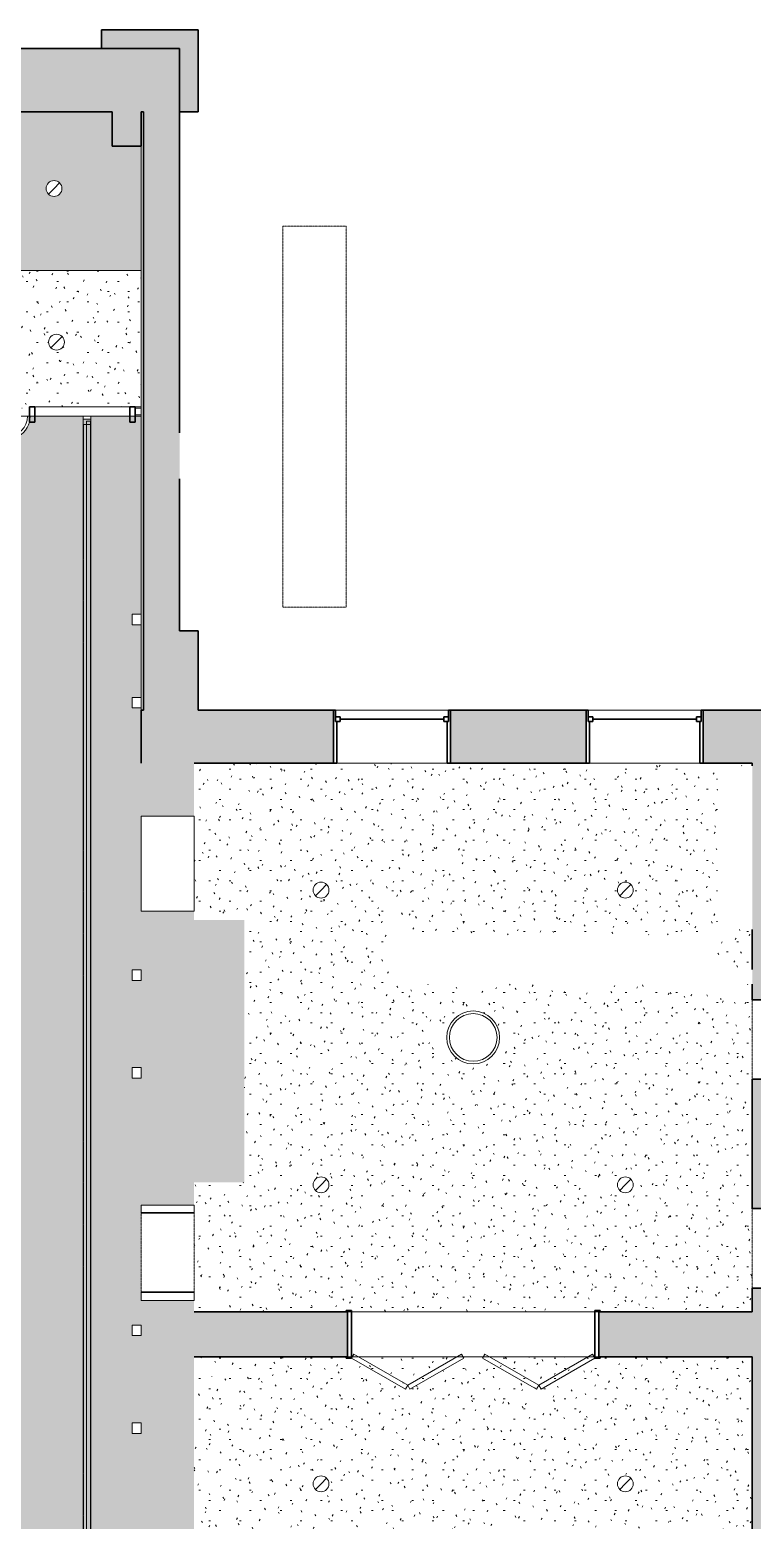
# Model space of a CAD drawing. Header units: inches. Extents: x -1041 to 1507, y -3558 to 870.
# Drawn here: x -632 to -359, y 257 to 821 of the extents above; entities that cross this region are included whole.
import ezdxf

# ---------------------------------------------------------------- set-up
doc = ezdxf.new("R2010")
doc.units = ezdxf.units.IN
doc.header["$MEASUREMENT"] = 0
for name, pattern in [('Dash', [0.25, 0.125, -0.125]), ('Overhead', [0.15625, 0.09375, -0.0625]), ('Overhead 1_16_', [0.101562, 0.0625, -0.039062])]:
    doc.linetypes.add(name, pattern=pattern)
for name, color, linetype, lineweight in [('A-CLNG', 13, 'Continuous', 18), ('A-CLNG-PATT', 13, 'Continuous', 18), ('A-DETL-GENF', 92, 'Continuous', 18), ('A-DETL-MEDM', 33, 'Continuous', 18), ('A-DOOR', 31, 'Continuous', 18), ('A-DOOR-FRAM', 31, 'Continuous', 30), ('A-GLAZ', 151, 'Continuous', 18), ('A-WALL', 113, 'Continuous', 18), ('A-WALL-PATT', 111, 'Continuous', 18), ('E-LITE-EQPM', 33, 'Continuous', 9), ('E-LITE-EQPM-HDLN', 30, 'Dash', 9), ('I-WALL', 2, 'Continuous', 18), ('S-STRS-MBND', 31, 'Continuous', 18)]:
    doc.layers.add(name, color=color, linetype=linetype, lineweight=lineweight)
pattern_1 = [(0, (0, 0), (15.36, 3.84), [0.634, -10.886, 0.634, -10.886, -61.44]), (0, (0, 0), (15.36, 3.84), [-23.04, 0.634, -22.406, 0.634, -10.886, -26.88]), (0, (0, 0), (15.36, 3.84), [-57.6, 0.634, -7.046, 0.634, -18.566]), (120, (5.76, 1.92), (-11.005538, 11.38215), [0.634, -10.886, 0.634, -10.886, -61.44]), (120, (5.76, 1.92), (-11.005538, 11.38215), [-23.04, 0.634, -22.406, 0.634, -10.886, -26.88]), (120, (5.76, 1.92), (-11.005538, 11.38215), [-57.6, 0.634, -7.046, 0.634, -18.566]), (240, (7.68, 9.6), (-4.354462, -15.22215), [0.634, -10.886, 0.634, -10.886, -61.44]), (240, (7.68, 9.6), (-4.354462, -15.22215), [-23.04, 0.634, -22.406, 0.634, -10.886, -26.88]), (240, (7.68, 9.6), (-4.354462, -15.22215), [-57.6, 0.634, -7.046, 0.634, -18.566])]

# ---------------------------------------------------------------- blocks, each defined once
blk = doc.blocks.new('Double Hung - side window 4_ X 6_ 3_ H 2-6124000-1st Floor RCP')
at = {"layer": 'A-GLAZ', "color": 8, "lineweight": 30}
for p, q in [((-22.12, 10), (-21.37, 10)), ((-21.37, 5.75), (-21.37, 10)), ((-21.37, 7.5), (-21.37, 5.75)), ((-21.37, 7.5), (-19.62, 7.5)), ((-21.37, 5.75), (-19.62, 5.75)), ((-21.37, 5.75), (-20.87, 5.75)), ((-20.87, -10), (-20.87, 5.75)), ((-19.62, 7.5), (-19.62, 5.75)), ((-19.62, 6.62), (19.62, 6.62)), ((19.62, 7.5), (19.62, 5.75)), ((21.37, 7.5), (19.62, 7.5)), ((21.37, 5.75), (19.62, 5.75)), ((20.87, 5.75), (21.37, 5.75)), ((20.87, 5.75), (20.87, -10)), ((21.37, 5.75), (21.37, 10)), ((22.12, 10), (21.37, 10)), ((21.37, 7.5), (21.37, 5.75)), ((-20.87, -10), (-22.12, -10)), ((20.87, -10), (22.12, -10))]:
    blk.add_line(p, q, dxfattribs=at)
blk = doc.blocks.new('Door-Opening - D10 2_6_ X 6_10_-8256707-1st Floor RCP')
at = {"layer": 'A-DETL-GENF', "linetype": 'Overhead', "lineweight": 9}
for p, q in [((14.68, 7), (-15.32, 7)), ((-15.32, -7), (14.68, -7))]:
    blk.add_line(p, q, dxfattribs=at)
at = {"layer": 'A-DETL-MEDM', "lineweight": 30}
for p, q in [((-15.32, 7), (-15.32, -7)), ((14.68, -7), (14.68, 7))]:
    blk.add_line(p, q, dxfattribs=at)
blk = doc.blocks.new('Double Hung - side window 4_ X 6_ 3_ H 2-6972674-1st Floor RCP')
at = {"layer": 'A-GLAZ', "color": 8, "lineweight": 30}
for p, q in [((-20.87, 10), (-22.12, 10)), ((-20.87, 10), (-20.87, -5.75)), ((20.87, 10), (22.12, 10)), ((20.87, -5.75), (20.87, 10)), ((-22.12, -10), (-21.37, -10)), ((-21.37, -5.75), (-19.62, -5.75)), ((-21.37, -7.5), (-21.37, -5.75)), ((-21.37, -5.75), (-20.87, -5.75)), ((-21.37, -5.75), (-21.37, -10)), ((-21.37, -7.5), (-19.62, -7.5)), ((-19.62, -7.5), (-19.62, -5.75)), ((-19.62, -6.62), (19.62, -6.62)), ((19.62, -7.5), (19.62, -5.75)), ((21.37, -5.75), (19.62, -5.75)), ((21.37, -7.5), (19.62, -7.5)), ((20.87, -5.75), (21.37, -5.75)), ((21.37, -7.5), (21.37, -5.75)), ((21.37, -5.75), (21.37, -10)), ((22.12, -10), (21.37, -10))]:
    blk.add_line(p, q, dxfattribs=at)
blk = doc.blocks.new('Single Flush - D1 3_ X 8_-8252943-1st Floor RCP')
at = {"layer": 'A-DOOR-FRAM'}
for p, q in [((-20, -4), (-20, 1.75)), ((-20, 1.75), (-18, 1.75)), ((-18, -4), (-18, 1.75)), ((18.000004, -4), (18.000004, 1.75)), ((18.000004, 1.75), (20.000004, 1.75)), ((20.000004, -4), (20.000004, 1.75)), ((-20, -4), (-18, -4)), ((18.000004, -4), (20.000004, -4))]:
    blk.add_line(p, q, dxfattribs=at)
blk = doc.blocks.new('Door-Opening - 2_ 6_ W 82_ H 2-8246554-1st Floor RCP')
at = {"layer": 'A-DETL-GENF', "linetype": 'Overhead', "lineweight": 9}
for p, q in [((14.68, 10), (-15.32, 10)), ((-15.32, -10), (14.68, -10))]:
    blk.add_line(p, q, dxfattribs=at)
at = {"layer": 'A-DETL-MEDM', "lineweight": 30}
for p, q in [((-15.32, 10), (-15.32, -10)), ((14.68, -10), (14.68, 10))]:
    blk.add_line(p, q, dxfattribs=at)
blk = doc.blocks.new('Bifold_4 panel w Frame - Int-PB-F-WDMF-72_ x 84_ 3-8246497-1st Floor RCP')
at = {"layer": 'A-DOOR'}
for p, q in [((-46, 9), (-25.66, 20.75)), ((-45.13, 7.48), (-24.78, 19.23)), ((-24.78, 19.23), (-25.66, 20.75)), ((-24.78, 19.23), (-23.91, 20.75)), ((-4.44, 7.48), (-24.78, 19.23)), ((-3.56, 9), (-23.91, 20.75)), ((3.56, 9), (23.91, 20.75)), ((4.44, 7.48), (24.78, 19.23)), ((24.78, 19.23), (23.91, 20.75)), ((24.78, 19.23), (25.66, 20.75)), ((45.12, 7.48), (24.78, 19.23)), ((46, 9), (25.66, 20.75)), ((-46, 9), (-45.13, 7.48)), ((-3.56, 9), (-4.44, 7.48)), ((3.56, 9), (4.44, 7.48)), ((46, 9), (45.12, 7.48))]:
    blk.add_line(p, q, dxfattribs=at)
at = {"layer": 'A-DOOR-FRAM', "color": 8}
for p, q in [((-48, 9), (-46, 9)), ((-48, 9), (-48, 8.5)), ((-48, 8.5), (-47.5, 8.5)), ((-47.5, -8.5), (-47.5, 8.5)), ((-46, -9), (-46, 9)), ((46, -9), (46, 9)), ((46, 9), (48, 9)), ((47.5, 8.5), (48, 8.5)), ((47.5, -8.5), (47.5, 8.5)), ((48, 9), (48, 8.5)), ((-48, -8.5), (-47.5, -8.5)), ((-48, -9), (-48, -8.5)), ((-48, -9), (-46, -9)), ((46, -9), (48, -9)), ((47.5, -8.5), (48, -8.5)), ((48, -9), (48, -8.5))]:
    blk.add_line(p, q, dxfattribs=at)
blk = doc.blocks.new('Sconce Light - Uplight - LIGHT W ROOM NUMBER-8192796-1st Floor RCP')
at = {"layer": 'E-LITE-EQPM'}
blk.add_line((-8.71, 1.75), (8.71, 1.75), dxfattribs=at)
for radius, start in [(8.71, 360), (7.71, 0), (2.68, 0)]:
    blk.add_arc((0, 1.75), radius, start, 180, dxfattribs=at)
blk = doc.blocks.new('Lighting-Linear-Cove-Cooper-Ametrix-LC32-LED1 - Lighting-Linear-Cove-Cooper-Ametrix-LC32-LED 53_ 1_-7137665-1st Floor RCP')
at = {"layer": 'E-LITE-EQPM'}
for p, q in [((-318.5, -1.37), (-318.5, 0.16)), ((-318.5, 0.16), (311.8, 0.16)), ((311.8, -1.37), (-318.5, -1.37))]:
    blk.add_line(p, q, dxfattribs=at)
at = {"layer": 'E-LITE-EQPM-HDLN'}
for p, q in [((313.27, 1.37), (-317.21, 1.37)), ((-317.21, 1.37), (-317.21, -1.37))]:
    blk.add_line(p, q, dxfattribs=at)
blk = doc.blocks.new('Sconce Light - Sphere - 100W - 277V-7960173-1st Floor RCP')
at = {"layer": 'E-LITE-EQPM'}
for p, q in [((0, -10), (-2, -10)), ((-2, -10), (-2, -13.5)), ((2, -10), (0, -10)), ((2, -10), (2, -13.5)), ((-2, -13.5), (0, -13.5)), ((0, -13.5), (2, -13.5))]:
    blk.add_line(p, q, dxfattribs=at)
blk = doc.blocks.new('Sconce Light - Sphere - 100W - 277V-7960174-1st Floor RCP')
at = {"layer": 'E-LITE-EQPM'}
for p, q in [((0, 13.5), (-2, 13.5)), ((-2, 13.5), (-2, 10)), ((2, 13.5), (0, 13.5)), ((2, 13.5), (2, 10)), ((-2, 10), (0, 10)), ((0, 10), (2, 10))]:
    blk.add_line(p, q, dxfattribs=at)
blk = doc.blocks.new('Sconce Light - Sphere - 100W - 277V-7960176-1st Floor RCP')
at = {"layer": 'E-LITE-EQPM'}
for p, q in [((0, -7.25), (-2, -7.25)), ((-2, -7.25), (-2, -10.75)), ((-2, -10.75), (0, -10.75)), ((2, -7.25), (0, -7.25)), ((0, -10.75), (2, -10.75)), ((2, -7.25), (2, -10.75))]:
    blk.add_line(p, q, dxfattribs=at)
blk = doc.blocks.new('L-Pendant Drum Light - Pendant-7177834-1st Floor RCP')
at = {"layer": 'E-LITE-EQPM'}
for radius, start, end in [(10.01, 360, 180), (9.01, 0, 180), (10.01, 180, 360), (9.01, 180, 0)]:
    blk.add_arc((0, 0), radius, start, end, dxfattribs=at)
blk = doc.blocks.new('L-Recessed Circular - Downlight - 6_-7122758-1st Floor RCP')
at = {"layer": 'E-LITE-EQPM'}
for q in [(-2.12, -2.12), (2.12, 2.12)]:
    blk.add_line((0, 0), q, dxfattribs=at)
for start, end in [(360, 180), (180, 360)]:
    blk.add_arc((0, 0), 3, start, end, dxfattribs=at)

msp = doc.modelspace()

# ---------------------------------------------------------------- hatches: boundary and pattern name
at = {"layer": 'A-CLNG-PATT'}
h = msp.add_hatch(dxfattribs=at)
h.set_pattern_fill('FP_3', color=256, style=0, pattern_type=2)
h.set_pattern_definition(pattern_1)
h.paths.add_polyline_path([(-759.58, 601.72), (-753.57, 601.72), (-753.57, 729.87), (-590.07, 729.87), (-590.07, 776.87), (-601.07, 776.87), (-601.07, 789.87), (-1004.06, 789.87), (-1004.06, 776.87), (-1015.06, 776.87), (-1015.06, 720.37), (-1004.06, 720.37), (-1004.06, 651.37), (-1015.06, 651.37), (-1015.06, 601.72), (-994.56, 601.72), (-994.56, 605.15), (-990.56, 605.15), (-990.56, 601.72), (-886.56, 601.72), (-886.56, 605.15), (-882.56, 605.15), (-882.56, 601.72), (-779.86, 601.72), (-779.86, 605.15), (-775.86, 605.15), (-775.86, 601.72), (-772.98, 601.72)], flags=0)
h.paths.add_polyline_path([(-949.12, 649.46), (-949.89, 649.56), (-950.62, 649.86), (-951.24, 650.34), (-951.72, 650.96), (-952.02, 651.68), (-952.12, 652.46), (-952.02, 653.24), (-951.72, 653.96), (-951.24, 654.58), (-950.62, 655.06), (-949.89, 655.36), (-949.12, 655.46), (-948.34, 655.36), (-947.62, 655.06), (-947, 654.58), (-946.52, 653.96), (-946.22, 653.24), (-946.12, 652.46), (-946.22, 651.68), (-946.52, 650.96), (-947, 650.34), (-947.62, 649.86), (-948.34, 649.56)], flags=0)
h.paths.add_polyline_path([(-817.23, 649.46), (-818.01, 649.56), (-818.73, 649.86), (-819.35, 650.34), (-819.83, 650.96), (-820.13, 651.68), (-820.23, 652.46), (-820.13, 653.24), (-819.83, 653.96), (-819.35, 654.58), (-818.73, 655.06), (-818.01, 655.36), (-817.23, 655.46), (-816.46, 655.36), (-815.73, 655.06), (-815.11, 654.58), (-814.63, 653.96), (-814.33, 653.24), (-814.23, 652.46), (-814.33, 651.68), (-814.63, 650.96), (-815.11, 650.34), (-815.73, 649.86), (-816.46, 649.56)], flags=0)
h.paths.add_polyline_path([(-883.18, 678.17), (-883.88, 678.4), (-884.32, 679.01), (-884.32, 679.75), (-883.88, 680.36), (-883.68, 680.42), (-883.68, 696.4), (-891.28, 683.22), (-891.13, 683.06), (-891.07, 682.29), (-891.43, 681.67), (-892.11, 681.37), (-892.84, 681.52), (-893.34, 682.08), (-893.4, 682.85), (-893.05, 683.46), (-892.36, 683.77), (-892.15, 683.72), (-884.54, 696.9), (-898.38, 688.91), (-898.33, 688.69), (-898.63, 688.01), (-899.28, 687.64), (-900.02, 687.72), (-900.58, 688.22), (-900.73, 688.95), (-900.43, 689.63), (-899.78, 690), (-899.04, 689.92), (-898.88, 689.78), (-885.52, 697.49), (-885.52, 697.76), (-900.26, 697.76), (-900.32, 697.55), (-900.93, 697.12), (-901.67, 697.12), (-902.28, 697.55), (-902.51, 698.26), (-902.28, 698.97), (-901.67, 699.41), (-900.93, 699.41), (-900.32, 698.97), (-900.26, 698.76), (-885.04, 698.76), (-898.89, 706.74), (-899.04, 706.6), (-899.81, 706.54), (-900.43, 706.9), (-900.73, 707.58), (-900.58, 708.31), (-900.02, 708.81), (-899.25, 708.87), (-898.63, 708.51), (-898.33, 707.83), (-898.38, 707.62), (-884.54, 699.63), (-892.15, 712.81), (-892.36, 712.76), (-893.05, 713.06), (-893.42, 713.71), (-893.34, 714.45), (-892.84, 715.01), (-892.11, 715.16), (-891.43, 714.86), (-891.06, 714.21), (-891.13, 713.47), (-891.28, 713.31), (-883.68, 700.13), (-883.68, 716.1), (-883.88, 716.17), (-884.32, 716.78), (-884.32, 717.52), (-883.88, 718.13), (-883.18, 718.36), (-882.47, 718.13), (-882.03, 717.52), (-882.03, 716.78), (-882.47, 716.17), (-882.68, 716.1), (-882.68, 700.13), (-875.07, 713.31), (-875.22, 713.47), (-875.28, 714.24), (-874.92, 714.86), (-874.24, 715.16), (-873.51, 715.01), (-873.01, 714.45), (-872.95, 713.68), (-873.3, 713.06), (-873.99, 712.76), (-874.2, 712.81), (-881.81, 699.63), (-867.97, 707.62), (-868.02, 707.83), (-867.72, 708.51), (-867.07, 708.89), (-866.33, 708.81), (-865.77, 708.31), (-865.62, 707.58), (-865.94, 706.89), (-866.57, 706.53), (-867.31, 706.6), (-867.47, 706.75), (-881.31, 698.76), (-866.1, 698.76), (-866.03, 698.97), (-865.42, 699.41), (-864.68, 699.41), (-864.07, 698.97), (-863.84, 698.26), (-864.07, 697.55), (-864.68, 697.12), (-865.42, 697.12), (-866.03, 697.55), (-866.1, 697.76), (-881.31, 697.76), (-867.46, 689.79), (-867.31, 689.92), (-866.54, 689.99), (-865.92, 689.63), (-865.62, 688.95), (-865.77, 688.22), (-866.33, 687.72), (-867.1, 687.66), (-867.72, 688.01), (-868.02, 688.69), (-867.97, 688.91), (-881.81, 696.9), (-874.2, 683.72), (-873.99, 683.77), (-873.3, 683.46), (-872.93, 682.82), (-873.01, 682.08), (-873.51, 681.52), (-874.24, 681.37), (-874.92, 681.67), (-875.29, 682.32), (-875.22, 683.06), (-875.07, 683.22), (-882.68, 696.4), (-882.68, 680.42), (-882.47, 680.36), (-882.03, 679.75), (-882.03, 679), (-882.47, 678.4), (-883.04, 678.21)], flags=0)
h.paths.add_polyline_path([(-885.52, 697.49), (-885.04, 697.76), (-885.52, 697.76)], flags=0)
h.paths.add_polyline_path([(-949.12, 741.07), (-949.89, 741.17), (-950.62, 741.47), (-951.24, 741.95), (-951.72, 742.57), (-952.02, 743.29), (-952.12, 744.07), (-952.02, 744.85), (-951.72, 745.57), (-951.24, 746.19), (-950.62, 746.67), (-949.89, 746.97), (-949.12, 747.07), (-948.34, 746.97), (-947.62, 746.67), (-947, 746.19), (-946.52, 745.57), (-946.22, 744.85), (-946.12, 744.07), (-946.22, 743.29), (-946.52, 742.57), (-947, 741.95), (-947.62, 741.47), (-948.34, 741.17)], flags=0)
h.paths.add_polyline_path([(-817.23, 741.07), (-818.01, 741.17), (-818.73, 741.47), (-819.35, 741.95), (-819.83, 742.57), (-820.13, 743.29), (-820.23, 744.07), (-820.13, 744.85), (-819.83, 745.57), (-819.35, 746.19), (-818.73, 746.67), (-818.01, 746.97), (-817.23, 747.07), (-816.46, 746.97), (-815.73, 746.67), (-815.11, 746.19), (-814.63, 745.57), (-814.33, 744.85), (-814.23, 744.07), (-814.33, 743.29), (-814.63, 742.57), (-815.11, 741.95), (-815.73, 741.47), (-816.46, 741.17)], flags=0)
h.paths.add_polyline_path([(-743.07, 757.87), (-743.85, 757.98), (-744.57, 758.28), (-745.19, 758.75), (-745.67, 759.37), (-745.97, 760.1), (-746.07, 760.87), (-745.97, 761.65), (-745.67, 762.37), (-745.19, 763), (-744.57, 763.47), (-743.85, 763.77), (-743.07, 763.87), (-742.29, 763.77), (-741.57, 763.47), (-740.95, 763), (-740.47, 762.37), (-740.17, 761.65), (-740.07, 760.87), (-740.17, 760.1), (-740.47, 759.37), (-740.95, 758.75), (-741.57, 758.28), (-742.29, 757.98)], flags=0)
h.paths.add_polyline_path([(-683.07, 757.87), (-683.85, 757.98), (-684.57, 758.28), (-685.19, 758.75), (-685.67, 759.37), (-685.97, 760.1), (-686.07, 760.87), (-685.97, 761.65), (-685.67, 762.37), (-685.19, 763), (-684.57, 763.47), (-683.85, 763.77), (-683.07, 763.87), (-682.29, 763.77), (-681.57, 763.47), (-680.95, 763), (-680.47, 762.37), (-680.17, 761.65), (-680.07, 760.87), (-680.17, 760.1), (-680.47, 759.37), (-680.95, 758.75), (-681.57, 758.28), (-682.29, 757.98)], flags=0)
h.paths.add_polyline_path([(-623.07, 757.87), (-623.85, 757.98), (-624.57, 758.28), (-625.19, 758.75), (-625.67, 759.37), (-625.97, 760.1), (-626.07, 760.87), (-625.97, 761.65), (-625.67, 762.37), (-625.19, 763), (-624.57, 763.47), (-623.85, 763.77), (-623.07, 763.87), (-622.29, 763.77), (-621.57, 763.47), (-620.95, 763), (-620.47, 762.37), (-620.17, 761.65), (-620.07, 760.87), (-620.17, 760.1), (-620.47, 759.37), (-620.95, 758.75), (-621.57, 758.28), (-622.29, 757.98)], flags=0)
h.paths.add_polyline_path([(-820.52, 770.64), (-820.97, 770.69), (-821.19, 770.69), (-821.31, 770.74), (-821.53, 770.77), (-822.48, 771.16), (-823.3, 771.79), (-823.92, 772.6), (-824.32, 773.55), (-824.45, 774.57), (-824.32, 775.59), (-823.92, 776.54), (-823.3, 777.36), (-822.47, 777.99), (-821.53, 778.38), (-821.31, 778.4), (-821.19, 778.45), (-820.97, 778.45), (-820.7, 778.48), (-820.69, 780.68), (-820.64, 780.77), (-820.55, 780.82), (-820.45, 780.82), (-820.36, 780.77), (-820.31, 780.68), (-820.31, 780.63), (-820.31, 778.48), (-820.02, 778.45), (-819.82, 778.45), (-819.68, 778.4), (-819.5, 778.38), (-818.52, 777.97), (-818.39, 777.86), (-817.73, 777.36), (-817.63, 777.22), (-817.49, 777.1), (-817.33, 776.83), (-817.11, 776.54), (-816.96, 776.2), (-816.8, 775.92), (-816.77, 775.73), (-816.71, 775.59), (-816.58, 774.5), (-816.62, 774.28), (-816.71, 773.55), (-816.77, 773.42), (-816.8, 773.23), (-816.96, 772.95), (-817.11, 772.6), (-817.33, 772.31), (-817.49, 772.04), (-817.63, 771.92), (-817.73, 771.79), (-818.53, 771.16), (-818.94, 771), (-819.5, 770.77), (-819.68, 770.74), (-819.82, 770.69), (-820.06, 770.69)], flags=0)
h.paths.add_polyline_path([(-965.57, 775.36), (-965.57, 786.39), (-954.55, 786.39), (-954.55, 775.36), (-954.68, 775.36)], flags=0)
h = msp.add_hatch(dxfattribs=at)
h.set_pattern_fill('FP_3', color=256, style=0, pattern_type=2)
h.set_pattern_definition(pattern_1)
h.paths.add_polyline_path([(-648.76, 678.35), (-590.07, 678.35), (-590.07, 729.87), (-648.76, 729.87), (-648.76, 678.8)], flags=0)
h.paths.add_polyline_path([(-622.14, 699.82), (-622.92, 699.92), (-623.64, 700.22), (-624.27, 700.7), (-624.74, 701.32), (-625.04, 702.05), (-625.14, 702.82), (-625.04, 703.6), (-624.74, 704.32), (-624.27, 704.94), (-623.64, 705.42), (-622.92, 705.72), (-622.14, 705.82), (-621.37, 705.72), (-620.64, 705.42), (-620.02, 704.94), (-619.55, 704.32), (-619.25, 703.6), (-619.14, 702.82), (-619.25, 702.05), (-619.55, 701.32), (-620.02, 700.7), (-620.64, 700.22), (-621.37, 699.92)], flags=0)
h = msp.add_hatch(dxfattribs=at)
h.set_pattern_fill('FP_3', color=256, style=0, pattern_type=2)
h.set_pattern_definition(pattern_1)
h.paths.add_polyline_path([(-901.04, 36.25), (-734.66, 36.25), (-734.66, 39.75), (-730.66, 39.75), (-730.66, 36.25), (-666.72, 36.25), (-666.72, 39.75), (-662.72, 39.75), (-662.72, 36.25), (-612.11, 36.25), (-612.11, 39.57), (-612.89, 38.89), (-612.89, 42.01), (-612.11, 41.34), (-612.11, 133.25), (-649.82, 133.25), (-649.82, 105.32), (-681.91, 105.32), (-681.91, 101.82), (-685.91, 101.82), (-685.91, 105.32), (-741.91, 105.32), (-741.91, 101.82), (-745.91, 101.82), (-745.91, 105.32), (-801.91, 105.32), (-801.91, 101.82), (-805.91, 101.82), (-805.91, 105.32), (-861.91, 105.32), (-861.91, 101.82), (-865.91, 101.82), (-865.91, 105.32), (-902.11, 105.32), (-902.11, 36.25)], flags=0)
h.paths.add_polyline_path([(-601.07, 36.25), (-601.07, 44.47), (-590.07, 44.47), (-590.07, 133.25), (-609.11, 133.25), (-609.11, 42.67), (-603.53, 42.67), (-603.53, 38.26), (-609.11, 38.26), (-609.11, 36.25), (-603.53, 36.25)], flags=0)
h.paths.add_polyline_path([(-895.28, 91.17), (-895.28, 95.59), (-887.91, 95.59), (-887.91, 91.17)], flags=0)
h.paths.add_polyline_path([(-885.92, 91.84), (-887.74, 93.4), (-885.92, 94.95), (-885.92, 93.07)], flags=0)
h.paths.add_polyline_path([(-647.27, 119.86), (-645.71, 121.68), (-644.15, 119.86)], flags=0)
h.paths.add_polyline_path([(-647.27, 121.85), (-647.93, 121.85), (-647.93, 129.22), (-643.52, 129.22), (-643.52, 121.85), (-644.15, 121.85)], flags=0)
h.paths.add_polyline_path([(-597.28, 138.88), (-590.07, 138.88), (-590.07, 153.94), (-593.57, 153.94), (-593.57, 157.94), (-590.07, 157.94), (-590.07, 190.94), (-593.57, 190.94), (-593.57, 194.94), (-590.07, 194.94), (-590.07, 290.26), (-593.57, 290.26), (-593.57, 294.26), (-590.07, 294.26), (-590.07, 327.26), (-593.57, 327.26), (-593.57, 331.26), (-590.07, 331.26), (-590.07, 424.56), (-593.57, 424.56), (-593.57, 428.56), (-590.07, 428.56), (-590.07, 461.56), (-593.57, 461.56), (-593.57, 465.56), (-590.07, 465.56), (-590.07, 564.52), (-593.57, 564.52), (-593.57, 568.52), (-590.07, 568.52), (-590.07, 595.93), (-593.57, 595.93), (-593.57, 599.93), (-590.07, 599.93), (-590.07, 674.85), (-609.11, 674.85), (-609.11, 138.88), (-599.42, 138.88)], flags=0)
h.paths.add_polyline_path([(-637.65, 138.88), (-612.11, 138.88), (-612.11, 674.85), (-632.11, 674.85), (-632.33, 672.91), (-632.97, 671.07), (-634.01, 669.42), (-635.39, 668.04), (-637.04, 667.01), (-638.88, 666.36), (-640.82, 666.14), (-642.76, 666.36), (-643.61, 666.66), (-643.61, 663.57), (-648.03, 663.57), (-648.03, 670.06), (-648.67, 671.07), (-649.31, 672.91), (-649.53, 674.85), (-649.82, 674.85), (-649.82, 614.6), (-646.32, 614.6), (-646.32, 610.6), (-649.82, 610.6), (-649.82, 554.6), (-646.32, 554.6), (-646.32, 550.6), (-649.82, 550.6), (-649.82, 513.52), (-647.88, 513.3), (-646.04, 512.66), (-644.39, 511.62), (-643.01, 510.24), (-641.97, 508.59), (-641.33, 506.75), (-641.11, 504.81), (-641.33, 502.87), (-641.97, 501.03), (-643.01, 499.38), (-644.39, 498), (-646.04, 496.96), (-647.88, 496.32), (-649.82, 496.1), (-649.82, 417.81), (-646.32, 417.81), (-646.32, 413.81), (-649.82, 413.81), (-649.82, 361.93), (-646.32, 361.93), (-646.32, 357.93), (-649.82, 357.93), (-649.82, 351.69), (-650.09, 351.69), (-650.09, 314.19), (-649.82, 314.19), (-649.82, 320.6), (-647.88, 320.38), (-646.04, 319.74), (-644.39, 318.7), (-643.01, 317.32), (-641.97, 315.67), (-641.33, 313.83), (-641.11, 311.89), (-641.33, 309.95), (-641.97, 308.11), (-643.01, 306.46), (-644.39, 305.08), (-646.04, 304.04), (-647.88, 303.4), (-649.82, 303.18), (-649.82, 214.83), (-647.88, 214.61), (-646.04, 213.97), (-644.39, 212.93), (-643, 211.54), (-641.97, 209.9), (-641.33, 208.06), (-641.11, 206.12), (-641.33, 204.19), (-641.97, 202.35), (-643.01, 200.69), (-644.39, 199.31), (-646.04, 198.28), (-647.88, 197.63), (-649.82, 197.41), (-649.82, 157.94), (-646.32, 157.94), (-646.32, 153.94), (-649.82, 153.94), (-649.82, 138.88), (-647.82, 138.88)], flags=0)
h.paths.add_polyline_path([(-597.28, 139.84), (-597.28, 147.21), (-592.86, 147.21), (-592.86, 139.84)], flags=0)
h.paths.add_polyline_path([(-595.09, 147.38), (-596.64, 149.2), (-593.53, 149.2), (-593.57, 149.15)], flags=0)
h.paths.add_polyline_path([(-647.36, 661.58), (-645.81, 663.4), (-644.25, 661.58), (-646.49, 661.58)], flags=0)
h = msp.add_hatch(dxfattribs=at)
h.set_pattern_fill('FP_3', color=256, style=0, pattern_type=2)
h.set_pattern_definition(pattern_1)
h.paths.add_polyline_path([(-609.11, 36.25), (-609.11, 38.26), (-610.91, 38.26), (-610.91, 42.67), (-609.11, 42.67), (-609.11, 133.25), (-612.11, 133.25), (-612.11, 41.34), (-611.08, 40.45), (-612.11, 39.57), (-612.11, 36.25), (-610.91, 36.25)], flags=0)
h.paths.add_polyline_path([(-609.11, 138.88), (-609.11, 673.66), (-612.11, 673.66), (-612.11, 138.88)], flags=0)
h = msp.add_hatch(dxfattribs=at)
h.set_pattern_fill('FP_3', color=256, style=0, pattern_type=2)
h.set_pattern_definition(pattern_1)
h.paths.add_polyline_path([(-369.39, 336.26), (-358.96, 336.26), (-358.96, 460.06), (-495.71, 460.06), (-495.71, 484.62), (-490.08, 484.62), (-490.08, 465.68), (-489.38, 465.68), (-489.38, 478.77), (-374.08, 478.77), (-374.08, 465.68), (-358.96, 465.68), (-358.96, 480.77), (-372.05, 480.77), (-372.05, 542.68), (-358.96, 542.68), (-358.96, 543.68), (-570.07, 543.68), (-570.07, 484.37), (-551.07, 484.37), (-551.07, 385.19), (-570.07, 385.19), (-570.07, 336.26), (-417.01, 336.26)], flags=0)
h.paths.add_polyline_path([(-563.69, 338.06), (-566.36, 338.06), (-566.36, 342.47), (-558.98, 342.47), (-558.98, 338.06)], flags=0)
h.paths.add_polyline_path([(-557, 338.72), (-558.82, 340.28), (-557, 341.84), (-557, 339.94)], flags=0)
h.paths.add_polyline_path([(-522.07, 381.26), (-522.85, 381.37), (-523.57, 381.67), (-524.19, 382.14), (-524.67, 382.76), (-524.97, 383.49), (-525.07, 384.26), (-524.97, 385.04), (-524.67, 385.76), (-524.19, 386.39), (-523.57, 386.86), (-522.85, 387.16), (-522.07, 387.26), (-521.29, 387.16), (-520.57, 386.86), (-519.95, 386.39), (-519.47, 385.76), (-519.17, 385.04), (-519.07, 384.26), (-519.17, 383.49), (-519.47, 382.76), (-519.95, 382.14), (-520.57, 381.67), (-521.29, 381.37)], flags=0)
h.paths.add_polyline_path([(-406.96, 381.26), (-407.73, 381.37), (-408.46, 381.67), (-409.08, 382.14), (-409.56, 382.76), (-409.86, 383.49), (-409.96, 384.26), (-409.86, 385.04), (-409.56, 385.76), (-409.08, 386.39), (-408.46, 386.86), (-407.73, 387.16), (-406.96, 387.26), (-406.18, 387.16), (-405.46, 386.86), (-404.84, 386.39), (-404.36, 385.76), (-404.06, 385.04), (-403.96, 384.26), (-404.06, 383.49), (-404.36, 382.76), (-404.84, 382.14), (-405.46, 381.67), (-406.18, 381.37)], flags=0)
h.paths.add_polyline_path([(-463.47, 430.02), (-465.56, 430.02), (-467.63, 430.46), (-469.54, 431.32), (-471.21, 432.53), (-472.63, 434.12), (-473.66, 435.9), (-474.32, 437.97), (-474.53, 439.97), (-474.31, 442.06), (-473.66, 444.05), (-472.61, 445.86), (-471.21, 447.41), (-469.52, 448.64), (-467.61, 449.5), (-465.56, 449.93), (-463.47, 449.93), (-461.42, 449.5), (-459.49, 448.63), (-457.82, 447.41), (-456.4, 445.82), (-455.35, 444), (-454.71, 441.98), (-454.5, 439.97), (-454.74, 437.83), (-455.37, 435.9), (-456.42, 434.08), (-457.82, 432.53), (-459.51, 431.3), (-461.42, 430.45), (-462.58, 430.21)], flags=0)
h.paths.add_polyline_path([(-370.67, 453.85), (-370.67, 458.27), (-363.3, 458.27), (-363.3, 453.85), (-369.39, 453.85)], flags=0)
h.paths.add_polyline_path([(-372.66, 454.48), (-372.66, 457.6), (-370.84, 456.04)], flags=0)
h.paths.add_polyline_path([(-522.07, 492.68), (-522.85, 492.79), (-523.57, 493.09), (-524.19, 493.56), (-524.67, 494.18), (-524.97, 494.91), (-525.07, 495.68), (-524.97, 496.46), (-524.67, 497.18), (-524.19, 497.8), (-523.57, 498.28), (-522.85, 498.58), (-522.07, 498.68), (-521.29, 498.58), (-520.57, 498.28), (-519.95, 497.8), (-519.47, 497.18), (-519.17, 496.46), (-519.07, 495.68), (-519.17, 494.91), (-519.47, 494.18), (-519.95, 493.56), (-520.57, 493.09), (-521.29, 492.79)], flags=0)
h.paths.add_polyline_path([(-406.96, 492.68), (-407.73, 492.79), (-408.46, 493.09), (-409.08, 493.56), (-409.56, 494.18), (-409.86, 494.91), (-409.96, 495.68), (-409.86, 496.46), (-409.56, 497.18), (-409.08, 497.8), (-408.46, 498.28), (-407.73, 498.58), (-406.96, 498.68), (-406.18, 498.58), (-405.46, 498.28), (-404.84, 497.8), (-404.36, 497.18), (-404.06, 496.46), (-403.96, 495.68), (-404.06, 494.91), (-404.36, 494.18), (-404.84, 493.56), (-405.46, 493.09), (-406.18, 492.79)], flags=0)
h.paths.add_polyline_path([(-563.86, 537.48), (-566.36, 537.48), (-566.36, 541.89), (-558.98, 541.89), (-558.98, 537.48), (-563.71, 537.48)], flags=0)
h.paths.add_polyline_path([(-557, 538.14), (-558.82, 539.7), (-557, 541.26), (-557, 540.01)], flags=0)
h = msp.add_hatch(dxfattribs=at)
h.set_pattern_fill('FP_5', color=256, style=0, pattern_type=2)
h.set_pattern_definition(pattern_1)
h.paths.add_polyline_path([(-358.96, 106.47), (-358.96, 319.26), (-570.07, 319.26), (-570.07, 253.47), (-551.07, 253.47), (-551.07, 164.21), (-570.07, 164.21), (-570.07, 110.94), (-551.07, 110.94), (-551.07, 106.47), (-360.78, 106.47)], flags=0)
h.paths.add_polyline_path([(-361.43, 108.73), (-368.16, 108.73), (-368.16, 113.14), (-360.78, 113.14), (-360.78, 108.73), (-361.41, 108.73)], flags=0)
h.paths.add_polyline_path([(-370.14, 109.36), (-370.14, 112.48), (-368.33, 110.92), (-369.39, 110.01)], flags=0)
h.paths.add_polyline_path([(-522.07, 151.47), (-522.85, 151.57), (-523.57, 151.87), (-524.19, 152.35), (-524.67, 152.97), (-524.97, 153.69), (-525.07, 154.47), (-524.97, 155.24), (-524.67, 155.97), (-524.19, 156.59), (-523.57, 157.07), (-522.85, 157.37), (-522.07, 157.47), (-521.29, 157.37), (-520.57, 157.07), (-519.95, 156.59), (-519.47, 155.97), (-519.17, 155.24), (-519.07, 154.47), (-519.17, 153.69), (-519.47, 152.97), (-519.95, 152.35), (-520.57, 151.87), (-521.29, 151.57)], flags=0)
h.paths.add_polyline_path([(-406.96, 151.47), (-407.73, 151.57), (-408.46, 151.87), (-409.08, 152.35), (-409.56, 152.97), (-409.86, 153.69), (-409.96, 154.47), (-409.86, 155.24), (-409.56, 155.97), (-409.08, 156.59), (-408.46, 157.07), (-407.73, 157.37), (-406.96, 157.47), (-406.18, 157.37), (-405.46, 157.07), (-404.84, 156.59), (-404.36, 155.97), (-404.06, 155.24), (-403.96, 154.47), (-404.06, 153.69), (-404.36, 152.97), (-404.84, 152.35), (-405.46, 151.87), (-406.18, 151.57)], flags=0)
h.paths.add_polyline_path([(-464.51, 202.91), (-465.56, 202.91), (-467.63, 203.35), (-469.54, 204.21), (-471.21, 205.43), (-472.63, 207.02), (-473.66, 208.79), (-474.32, 210.86), (-474.53, 212.87), (-474.31, 214.95), (-473.66, 216.94), (-472.61, 218.75), (-471.21, 220.31), (-469.52, 221.54), (-467.61, 222.39), (-465.56, 222.82), (-463.47, 222.82), (-461.42, 222.39), (-459.49, 221.52), (-457.82, 220.31), (-456.4, 218.72), (-455.37, 216.94), (-454.71, 214.87), (-454.5, 212.87), (-454.74, 210.72), (-455.37, 208.79), (-456.41, 206.98), (-457.82, 205.43), (-459.51, 204.2), (-461.42, 203.34), (-463.47, 202.91), (-463.66, 202.91)], flags=0)
h.paths.add_polyline_path([(-380.82, 219.2), (-391.84, 219.2), (-391.84, 230.22), (-380.82, 230.22), (-380.82, 229.93)], flags=0)
h.paths.add_polyline_path([(-522.07, 268.26), (-522.85, 268.37), (-523.57, 268.67), (-524.19, 269.14), (-524.67, 269.76), (-524.97, 270.49), (-525.07, 271.26), (-524.97, 272.04), (-524.67, 272.76), (-524.19, 273.39), (-523.57, 273.86), (-522.85, 274.16), (-522.07, 274.26), (-521.29, 274.16), (-520.57, 273.86), (-519.95, 273.39), (-519.47, 272.76), (-519.17, 272.04), (-519.07, 271.26), (-519.17, 270.49), (-519.47, 269.76), (-519.95, 269.14), (-520.57, 268.67), (-521.29, 268.37)], flags=0)
h.paths.add_polyline_path([(-406.96, 268.26), (-407.73, 268.37), (-408.46, 268.67), (-409.08, 269.14), (-409.56, 269.76), (-409.86, 270.49), (-409.96, 271.26), (-409.86, 272.04), (-409.56, 272.76), (-409.08, 273.39), (-408.46, 273.86), (-407.73, 274.16), (-406.96, 274.26), (-406.18, 274.16), (-405.46, 273.86), (-404.84, 273.39), (-404.36, 272.76), (-404.06, 272.04), (-403.96, 271.26), (-404.06, 270.49), (-404.36, 269.76), (-404.84, 269.14), (-405.46, 268.67), (-406.18, 268.37)], flags=0)
h.paths.add_polyline_path([(-566.36, 311.98), (-566.36, 316.39), (-558.98, 316.39), (-558.98, 311.98), (-564.48, 311.98)], flags=0)
h.paths.add_polyline_path([(-557, 312.64), (-558.82, 314.2), (-557, 315.76), (-557, 315.59)], flags=0)
at = {"layer": 'A-WALL-PATT', "lineweight": 9}
for points in [[(-568.57, 813.87), (-568.57, 820.87), (-605.07, 820.87), (-605.07, 813.87), (-575.57, 813.87)], [(-568.57, 789.81), (-568.57, 813.87), (-575.57, 813.87), (-575.57, 789.81)], [(-590.07, 776.87), (-590.07, 789.87), (-601.07, 789.87), (-601.07, 776.87)], [(-575.57, 563.68), (-575.57, 789.87), (-589.2, 789.87), (-589.2, 563.68)], [(-568.57, 563.68), (-568.57, 593.68), (-575.57, 593.68), (-575.57, 563.68)], [(-551.07, 385.19), (-551.07, 484.37), (-570.07, 484.37), (-570.07, 385.19), (-564.48, 385.19)]]:
    msp.add_hatch(color=7, dxfattribs=at).paths.add_polyline_path(points, flags=0)
h = msp.add_hatch(color=7, dxfattribs=at)
h.paths.add_polyline_path([(-601.07, 789.87), (-575.57, 789.87), (-575.57, 813.87), (-669.82, 813.87), (-669.82, 789.87), (-613.26, 789.87)], flags=0)
h.paths.add_polyline_path([(-710.81, 789.87), (-707.32, 789.87), (-707.32, 813.87), (-732.06, 813.87), (-732.06, 789.87)], flags=0)
h = msp.add_hatch(dxfattribs=at)
h.set_pattern_fill('FP_3', color=256, style=0, pattern_type=2)
h.set_pattern_definition(pattern_1)
h.paths.add_polyline_path([(-590.07, 677.85), (-590.07, 678.35), (-592.39, 678.35), (-592.39, 677.85)], flags=0)
h.paths.add_polyline_path([(-637.65, 677.85), (-632.39, 677.85), (-632.39, 678.35), (-649.82, 678.35), (-649.82, 677.85)], flags=0)
h = msp.add_hatch(color=7, dxfattribs=at)
h.paths.add_polyline_path([(1.72, 543.68), (1.72, 563.68), (-53.53, 563.68), (-53.53, 543.68), (-27.97, 543.68)], flags=0)
h.paths.add_polyline_path([(-97.77, 543.68), (-97.77, 563.68), (-152.07, 563.68), (-152.07, 543.68), (-125.52, 543.68)], flags=0)
h.paths.add_polyline_path([(-196.3, 543.68), (-196.3, 563.68), (-253.93, 563.68), (-253.93, 543.68), (-213.72, 543.68)], flags=0)
h.paths.add_polyline_path([(-319.93, 543.68), (-319.93, 563.68), (-377.56, 563.68), (-377.56, 543.68), (-320.61, 543.68)], flags=0)
h.paths.add_polyline_path([(-421.79, 543.68), (-421.79, 563.68), (-473.09, 563.68), (-473.09, 543.68)], flags=0)
h.paths.add_polyline_path([(-517.32, 543.68), (-517.32, 563.68), (-590.07, 563.68), (-590.07, 543.68), (-570.07, 543.68)], flags=0)
h = msp.add_hatch(color=7, dxfattribs=at)
h.paths.add_polyline_path([(-570.07, 190.25), (-570.07, 340.52), (-590.07, 340.52), (-590.07, 190.25)], flags=0)
h.paths.add_polyline_path([(-590.07, 376.52), (-570.07, 376.52), (-570.07, 487.68), (-590.07, 487.68), (-590.07, 424.34)], flags=0)
h.paths.add_polyline_path([(-590.07, 523.68), (-570.07, 523.68), (-570.07, 543.68), (-590.07, 543.68)], flags=0)
h = msp.add_hatch(color=7, dxfattribs=at)
h.paths.add_polyline_path([(-344.96, 106.47), (-344.96, 193.93), (-358.96, 193.93), (-358.96, 106.47)], flags=0)
h.paths.add_polyline_path([(-344.96, 229.93), (-344.96, 345.25), (-358.96, 345.25), (-358.96, 229.93)], flags=0)
h.paths.add_polyline_path([(-344.96, 375.25), (-344.96, 424.24), (-358.96, 424.24), (-358.96, 375.25)], flags=0)
h.paths.add_polyline_path([(-358.96, 454.24), (-344.96, 454.24), (-344.96, 543.68), (-358.96, 543.68), (-358.96, 460.06)], flags=0)
h = msp.add_hatch(color=7, dxfattribs=at)
h.paths.add_polyline_path([(-369.39, 319.26), (-358.96, 319.26), (-358.96, 336.26), (-417.01, 336.26), (-417.01, 319.26)], flags=0)
h.paths.add_polyline_path([(-512.01, 319.26), (-512.01, 336.26), (-570.07, 336.26), (-570.07, 319.26), (-515.71, 319.26)], flags=0)

# ---------------------------------------------------------------- linework, layer by layer
at = {"layer": 'A-CLNG'}
for p, q in [((-590.07, 776.87), (-590.07, 678.35)), ((-648.76, 729.87), (-590.07, 729.87)), ((-612.11, 674.85), (-612.11, 138.88)), ((-612.11, 673.66), (-609.11, 673.66)), ((-609.11, 138.88), (-609.11, 674.85)), ((-590.07, 674.85), (-590.07, 599.93)), ((-590.07, 595.93), (-590.07, 568.52)), ((-590.07, 564.52), (-590.07, 563.68))]:
    msp.add_line(p, q, dxfattribs=at)
for centre, start, end in [((-623.07, 760.87), 0, 180), ((-623.07, 760.87), 180, 0), ((-622.14, 702.82), 0, 180), ((-622.14, 702.82), 180, 0), ((-522.07, 495.68), 0, 180), ((-406.96, 495.68), 0, 180), ((-522.07, 495.68), 180, 0), ((-406.96, 495.68), 180, 0), ((-522.07, 384.26), 0, 180), ((-522.07, 384.26), 180, 0), ((-406.96, 384.26), 0, 180), ((-406.96, 384.26), 180, 0), ((-522.07, 271.26), 0, 180), ((-522.07, 271.26), 180, 0), ((-406.96, 271.26), 0, 180), ((-406.96, 271.26), 180, 0)]:
    msp.add_arc(centre, 3, start, end, dxfattribs=at)
at = {"layer": 'A-WALL', "color": 8, "lineweight": 30}
for p, q in [((-605.07, 820.87), (-568.57, 820.87)), ((-605.07, 813.87), (-605.07, 820.87)), ((-568.57, 820.87), (-568.57, 789.81)), ((-575.57, 813.87), (-669.82, 813.87)), ((-575.57, 668.5), (-575.57, 813.87)), ((-601.07, 789.87), (-669.82, 789.87)), ((-601.07, 776.87), (-601.07, 789.87)), ((-589.2, 789.87), (-590.07, 789.87)), ((-590.07, 789.87), (-590.07, 776.87)), ((-589.2, 563.68), (-589.2, 789.87)), ((-568.57, 789.81), (-575.57, 789.81)), ((-590.07, 776.87), (-601.07, 776.87)), ((-575.57, 651.08), (-575.57, 593.68)), ((-575.57, 593.68), (-568.57, 593.68)), ((-568.57, 593.68), (-568.57, 563.68)), ((-590.07, 563.68), (-589.2, 563.68)), ((-590.07, 543.68), (-590.07, 563.68)), ((-568.57, 563.68), (-517.32, 563.68)), ((-517.32, 563.68), (-517.32, 543.68)), ((-473.09, 563.68), (-421.79, 563.68)), ((-473.09, 543.68), (-473.09, 563.68)), ((-421.79, 563.68), (-421.79, 543.68)), ((-377.56, 563.68), (-323.93, 563.68)), ((-377.56, 543.68), (-377.56, 563.68)), ((-517.32, 543.68), (-570.07, 543.68)), ((-421.79, 543.68), (-473.09, 543.68)), ((-358.96, 543.68), (-377.56, 543.68)), ((-358.96, 542.68), (-358.96, 543.68)), ((-358.96, 465.68), (-358.96, 480.77)), ((-358.96, 454.24), (-358.96, 460.06)), ((-358.96, 375.25), (-358.96, 424.24)), ((-358.96, 336.26), (-358.96, 345.25)), ((-570.07, 336.26), (-512.01, 336.26)), ((-512.01, 336.26), (-512.01, 319.26)), ((-417.01, 319.26), (-417.01, 336.26)), ((-417.01, 336.26), (-358.96, 336.26)), ((-512.01, 319.26), (-570.07, 319.26)), ((-358.96, 319.26), (-417.01, 319.26)), ((-358.96, 229.93), (-358.96, 319.26))]:
    msp.add_line(p, q, dxfattribs=at)
at = {"layer": 'A-WALL'}
for p, q in [((-592.39, 677.85), (-590.07, 677.85)), ((-592.39, 675.35), (-590.07, 675.35)), ((-590.07, 487.68), (-590.07, 523.68)), ((-570.07, 523.68), (-570.07, 487.68)), ((-590.07, 373.68), (-590.07, 376.52)), ((-570.07, 376.52), (-570.07, 373.68)), ((-590.07, 340.52), (-590.07, 343.68)), ((-570.07, 343.68), (-570.07, 340.52))]:
    msp.add_line(p, q, dxfattribs=at)
at = {"layer": 'A-WALL', "lineweight": 9}
for p, q in [((-473.09, 563.68), (-517.32, 563.68)), ((-377.56, 563.68), (-421.79, 563.68)), ((-517.32, 543.68), (-473.09, 543.68)), ((-421.79, 543.68), (-377.56, 543.68)), ((-590.07, 523.68), (-570.07, 523.68)), ((-570.07, 487.68), (-590.07, 487.68)), ((-590.07, 376.52), (-570.07, 376.52)), ((-570.07, 340.52), (-590.07, 340.52)), ((-417.01, 336.26), (-512.01, 336.26)), ((-512.01, 319.26), (-417.01, 319.26))]:
    msp.add_line(p, q, dxfattribs=at)
at = {"layer": 'I-WALL', "lineweight": 9}
for p, q in [((-592.39, 678.35), (-632.39, 678.35)), ((-632.11, 674.85), (-592.39, 674.85))]:
    msp.add_line(p, q, dxfattribs=at)
at = {"layer": 'I-WALL'}
for p, q in [((-592.39, 674.85), (-592.39, 678.35)), ((-592.39, 678.35), (-590.07, 678.35)), ((-590.07, 678.35), (-590.07, 674.85)), ((-590.07, 674.85), (-592.39, 674.85))]:
    msp.add_line(p, q, dxfattribs=at)
at = {"layer": 'S-STRS-MBND', "linetype": 'Overhead 1_16_', "lineweight": 9}
for p, q in [((-512.57, 746.68), (-536.57, 746.68)), ((-536.57, 746.68), (-536.57, 602.68)), ((-512.57, 746.68), (-512.57, 602.68)), ((-512.57, 602.68), (-536.57, 602.68))]:
    msp.add_line(p, q, dxfattribs=at)

# ---------------------------------------------------------------- block references
at = {"layer": 'A-DOOR'}
msp.add_blockref('Single Flush - D1 3_ X 8_-8252943-1st Floor RCP', (-612.39, 676.6), dxfattribs=at)
for name, p, rotation in [('Door-Opening - D10 2_6_ X 6_10_-8256707-1st Floor RCP', (-351.96, 438.92), 269.9999999999999), ('Door-Opening - 2_ 6_ W 82_ H 2-8246554-1st Floor RCP', (-580.07, 358.36), 269.9999999999999), ('Door-Opening - D10 2_6_ X 6_10_-8256707-1st Floor RCP', (-351.96, 360.58), 89.99999999999991), ('Bifold_4 panel w Frame - Int-PB-F-WDMF-72_ x 84_ 3-8246497-1st Floor RCP', (-464.51, 327.76), 180)]:
    msp.add_blockref(name, p, dxfattribs=dict(at, rotation=rotation))
at = {"layer": 'A-GLAZ'}
msp.add_blockref('Double Hung - side window 4_ X 6_ 3_ H 2-6124000-1st Floor RCP', (-495.21, 553.68), dxfattribs=at)
at = {"layer": 'A-GLAZ', "rotation": 180}
msp.add_blockref('Double Hung - side window 4_ X 6_ 3_ H 2-6972674-1st Floor RCP', (-399.67, 553.68), dxfattribs=at)
at = {"layer": 'E-LITE-EQPM'}
for name, p in [('L-Recessed Circular - Downlight - 6_-7122758-1st Floor RCP', (-623.07, 760.87)), ('L-Recessed Circular - Downlight - 6_-7122758-1st Floor RCP', (-622.14, 702.82)), ('L-Recessed Circular - Downlight - 6_-7122758-1st Floor RCP', (-522.07, 495.68)), ('L-Recessed Circular - Downlight - 6_-7122758-1st Floor RCP', (-406.96, 495.68)), ('L-Pendant Drum Light - Pendant-7177834-1st Floor RCP', (-464.51, 439.97)), ('L-Recessed Circular - Downlight - 6_-7122758-1st Floor RCP', (-522.07, 384.26)), ('L-Recessed Circular - Downlight - 6_-7122758-1st Floor RCP', (-406.96, 384.26)), ('L-Recessed Circular - Downlight - 6_-7122758-1st Floor RCP', (-522.07, 271.26)), ('L-Recessed Circular - Downlight - 6_-7122758-1st Floor RCP', (-406.96, 271.26))]:
    msp.add_blockref(name, p, dxfattribs=at)
for name, p, rotation in [('Sconce Light - Uplight - LIGHT W ROOM NUMBER-8192796-1st Floor RCP', (-640.82, 676.6), 180), ('Sconce Light - Sphere - 100W - 277V-7960176-1st Floor RCP', (-582.82, 597.93), 269.9999999999999), ('Sconce Light - Sphere - 100W - 277V-7960176-1st Floor RCP', (-582.82, 566.52), 269.9999999999999), ('Sconce Light - Sphere - 100W - 277V-7960173-1st Floor RCP', (-580.07, 463.56), 269.9999999999999), ('Sconce Light - Sphere - 100W - 277V-7960173-1st Floor RCP', (-580.07, 426.56), 269.9999999999999), ('Sconce Light - Sphere - 100W - 277V-7960174-1st Floor RCP', (-580.07, 329.26), 90.00000000000007), ('Sconce Light - Sphere - 100W - 277V-7960173-1st Floor RCP', (-580.07, 292.26), 269.9999999999999)]:
    msp.add_blockref(name, p, dxfattribs=dict(at, rotation=rotation))
at = {"layer": 'E-LITE-EQPM', "extrusion": (0, 0, -1), "rotation": 270.0000000000003}
msp.add_blockref('Lighting-Linear-Cove-Cooper-Ametrix-LC32-LED1 - Lighting-Linear-Cove-Cooper-Ametrix-LC32-LED 53_ 1_-7137665-1st Floor RCP', (610.59, 354.48), dxfattribs=at)

doc.saveas('drawing.dxf')
